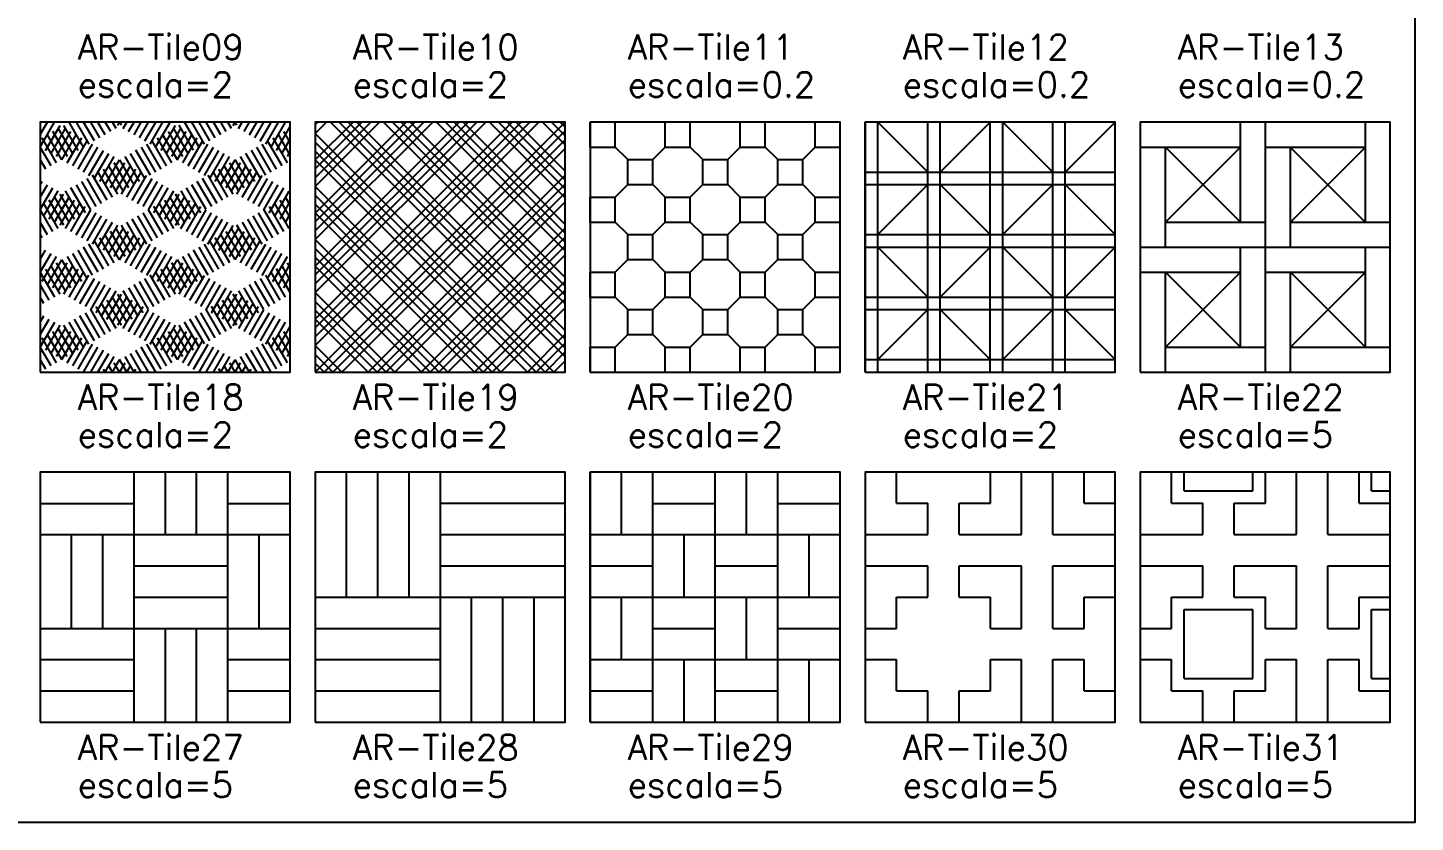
# Model space of a CAD drawing. Header units: inches. Extents: x -1 to 462, y -162 to 137.
# Drawn here: x 43.5 to 99, y -4 to 27.8 of the extents above; entities that cross this region are included whole.
import ezdxf

# ---------------------------------------------------------------- set-up
doc = ezdxf.new("R2010")
doc.units = ezdxf.units.IN
doc.header["$MEASUREMENT"] = 0
doc.layers.add('FORMATO', color=7, linetype='Continuous', plot=False)
for name, color, linetype in [('HATCH', 7, 'Continuous'), ('RECTANGLE', 7, 'Continuous'), ('TEXT', 5, 'Continuous')]:
    doc.layers.add(name, color=color, linetype=linetype)
doc.styles.add('nr', font='simplex.shx')

msp = doc.modelspace()

# ---------------------------------------------------------------- hatches: boundary and pattern name
at = {"layer": 'HATCH'}
h = msp.add_hatch(dxfattribs=at)
h.set_pattern_fill('AR-TILE18', color=256, scale=2, style=0, pattern_type=2)
h.set_pattern_definition([(120, (44, 14), (-0.2165063509461097, -0.1249999999999999), [1.154, -1.154]), (59.99999999999999, (44, 15), (-0.2165063509461096, 0.125), [1.154, -1.154])])
h.paths.add_polyline_path([(44, 14), (54, 14), (54, 24), (44, 24)])
h = msp.add_hatch(dxfattribs=at)
h.set_pattern_fill('AR-TILE19', color=256, scale=2, style=0, pattern_type=2)
h.set_pattern_definition([(45, (55, 14), (-1.060660171779821, 1.060660171779821), []), (45, (55.35355339, 14), (-1.060660171779821, 1.060660171779821), []), (45, (55.707106782, 14), (-1.060660171779821, 1.060660171779821), []), (45, (56.060660172, 14), (-1.060660171779821, 1.060660171779821), []), (135, (55, 14), (-1.060660171779821, -1.060660171779821), []), (135, (55.35355339, 14), (-1.060660171779821, -1.060660171779821), []), (135, (55.707106782, 14), (-1.060660171779821, -1.060660171779821), []), (135, (56.060660172, 14), (-1.060660171779821, -1.060660171779821), [])])
h.paths.add_polyline_path([(55, 14), (65, 14), (65, 24), (55, 24)])
h = msp.add_hatch(dxfattribs=at)
h.set_pattern_fill('AR-TILE20', color=256, scale=2, style=0, pattern_type=2)
h.set_pattern_definition([(0, (66, 14), (1.5, 1.5), [1, -2]), (0, (66, 15), (1.5, 1.5), [1, -2]), (45, (67, 15), (2.220446049250313e-16, 2.999999514133294), [0.7071, -1.4142]), (90, (66, 14), (-1.5, 1.5), [1, -2]), (90, (67, 14), (-1.5, 1.5), [1, -2]), (135, (69, 15), (-2.999999514133294, 2.220446049250313e-16), [0.7071, -1.4142])])
h.paths.add_polyline_path([(66, 14), (76, 14), (76, 24), (66, 24)])
h = msp.add_hatch(dxfattribs=at)
h.set_pattern_fill('AR-TILE21', color=256, scale=2, style=0, pattern_type=2)
h.set_pattern_definition([(0, (77, 14), (0, 2.5), []), (0, (77, 14.5), (0, 2.5), []), (45, (77.5, 14.5), (0, 4.999980334041324), [2.8284, -0.7071]), (90, (77, 14), (-2.5, 1.530757942277972e-16), []), (90, (77.5, 14), (-2.5, 1.530757942277972e-16), []), (135, (82, 14.5), (-4.999980334041325, 4.440892098500626e-16), [2.8284, -0.7071])])
h.paths.add_polyline_path([(77, 14), (87, 14), (87, 24), (77, 24)])
h = msp.add_hatch(dxfattribs=at)
h.set_pattern_fill('AR-TILE22', color=256, scale=5, style=0, pattern_type=2)
h.set_pattern_definition([(0, (88, 14), (0, 5), []), (90, (88, 14), (-5, 3.061515884555943e-16), []), (0, (88, 15), (0, 5), [-1, 4]), (0, (88, 18), (0, 5), [4, -1]), (90, (89, 14), (-5, 3.061515884555943e-16), [4, -1]), (90, (92, 14), (-5, 3.061515884555943e-16), [-1, 4]), (45, (89, 15), (-4.999244942988891, 4.999244942988891), [4.242640687, -2.82842712]), (135, (92, 15), (-4.999244942988891, -4.999244942988891), [4.242640687, -2.82842712]), (45, (94, 15), (-4.999244942988891, 4.999244942988891), [4.242640687, -2.82842712]), (135, (97, 15), (-4.999244942988891, -4.999244942988891), [4.242640687, -2.82842712])])
h.paths.add_polyline_path([(88, 14), (98, 14), (98, 24), (88, 24)])
h = msp.add_hatch(dxfattribs=at)
h.set_pattern_fill('AR-TILE27', color=256, scale=5, style=0, pattern_type=2)
h.set_pattern_definition([(0, (44, 0), (3.75, 3.75), []), (0, (44, 1.25), (3.75, 3.75), [3.75, -3.75]), (0, (44, 2.5), (3.75, 3.75), [3.75, -3.75]), (90, (44, 0), (-3.75, 3.75), []), (90, (45.25, 3.75), (-3.75, 3.75), [3.75, -3.75]), (90, (46.5, 3.75), (-3.75, 3.75), [3.75, -3.75])])
h.paths.add_polyline_path([(44, 0), (54, 0), (54, 10), (44, 10)])
h = msp.add_hatch(dxfattribs=at)
h.set_pattern_fill('AR-TILE28', color=256, scale=5, style=0, pattern_type=2)
h.set_pattern_definition([(0, (55, 0), (5, 5), []), (0, (55, 1.25), (5, 5), [5, -5]), (0, (55, 2.5), (5, 5), [5, -5]), (0, (55, 3.75), (5, 5), [5, -5]), (90, (55, 0), (-4.999999999999999, 5), []), (90, (56.25, 5), (-4.999999999999999, 5), [5, -5]), (90, (57.5, 5), (-4.999999999999999, 5), [5, -5]), (90, (58.75, 5), (-4.999999999999999, 5), [5, -5])])
h.paths.add_polyline_path([(55, 0), (65, 0), (65, 10), (55, 10)])
h = msp.add_hatch(dxfattribs=at)
h.set_pattern_fill('AR-TILE29', color=256, scale=5, style=0, pattern_type=2)
h.set_pattern_definition([(0, (66, 0), (2.5, 2.5), []), (0, (66, 1.25), (2.5, 2.5), [2.5, -2.5]), (90, (66, 0), (-2.5, 2.5), []), (90, (67.25, 2.5), (-2.5, 2.5), [2.5, -2.5])])
h.paths.add_polyline_path([(66, 0), (76, 0), (76, 10), (66, 10)])
h = msp.add_hatch(dxfattribs=at)
h.set_pattern_fill('AR-TILE30', color=256, scale=5, style=0, pattern_type=2)
h.set_pattern_definition([(0, (77, 0), (0, 7.5), [2.5, -1.25]), (0, (78.25, 1.25), (0, 7.5), [1.25, -1.25, 1.25, -3.75]), (0, (77, 2.5), (0, 7.5), [1.25, -3.75, 1.25, -1.25]), (0, (77, 3.75), (0, 7.5), [1.25, -3.75, 1.25, -1.25]), (0, (78.25, 5), (0, 7.5), [1.25, -1.25, 1.25, -3.75]), (0, (77, 6.25), (0, 7.5), [2.5, -1.25]), (90, (77, 0), (-7.5, 4.592273826833915e-16), [2.5, -1.25]), (90, (78.25, 1.25), (-7.5, 4.592273826833915e-16), [1.25, -1.25, 1.25, -3.75]), (90, (79.5, 0), (-7.5, 4.592273826833915e-16), [1.25, -3.75, 1.25, -1.25]), (90, (80.75, 0), (-7.5, 4.592273826833915e-16), [1.25, -3.75, 1.25, -1.25]), (90, (82, 1.25), (-7.5, 4.592273826833915e-16), [1.25, -1.25, 1.25, -3.75]), (90, (83.25, 0), (-7.5, 4.592273826833915e-16), [2.5, -1.25])])
h.paths.add_polyline_path([(77, 0), (87, 0), (87, 10), (77, 10)])
h = msp.add_hatch(dxfattribs=at)
h.set_pattern_fill('AR-TILE31', color=256, scale=5, style=0, pattern_type=2)
h.set_pattern_definition([(0, (88, 0), (0, 7.5), [2.5, -1.25]), (0, (89.25, 1.25), (0, 7.5), [1.25, -1.25, 1.25, -3.75]), (0, (88, 2.5), (0, 7.5), [1.25, -3.75, 1.25, -1.25]), (0, (88, 3.75), (0, 7.5), [1.25, -3.75, 1.25, -1.25]), (0, (89.25, 5), (0, 7.5), [1.25, -1.25, 1.25, -3.75]), (0, (88, 6.25), (0, 7.5), [2.5, -1.25]), (90, (88, 0), (-7.5, 4.592273826833915e-16), [2.5, -1.25]), (90, (89.25, 1.25), (-7.5, 4.592273826833915e-16), [1.25, -1.25, 1.25, -3.75]), (90, (90.5, 0), (-7.5, 4.592273826833915e-16), [1.25, -3.75, 1.25, -1.25]), (90, (91.75, 0), (-7.5, 4.592273826833915e-16), [1.25, -3.75, 1.25, -1.25]), (90, (93, 1.25), (-7.5, 4.592273826833915e-16), [1.25, -1.25, 1.25, -3.75]), (90, (94.25, 0), (-7.5, 4.592273826833915e-16), [2.5, -1.25]), (0, (89.75, 1.75), (0, 7.5), [2.75, -4.75]), (0, (89.75, 4.5), (0, 7.5), [2.75, -4.75]), (90, (89.75, 1.75), (-7.5, 4.592273826833915e-16), [2.75, -4.75]), (90, (92.5, 1.75), (-7.5, 4.592273826833915e-16), [2.75, -4.75])])
h.paths.add_polyline_path([(88, 0), (98, 0), (98, 10), (88, 10)])

# ---------------------------------------------------------------- linework, layer by layer
at = {"layer": 'FORMATO'}
msp.add_lwpolyline([(-0.9999999999999999, -4), (98.99999999999999, -4), (99, 137), (-0.9999999999999858, 137)], close=True, dxfattribs=at)
at = {"layer": 'RECTANGLE'}
for points in [[(44, 14), (54, 14), (54, 24), (44, 24)], [(55, 14), (65, 14), (65, 24), (55, 24)], [(66, 14), (76, 14), (76, 24), (66, 24)], [(77, 14), (87, 14), (87, 24), (77, 24)], [(88, 14), (98, 14), (98, 24), (88, 24)], [(44, 0), (54, 0), (54, 10), (44, 10)], [(55, 0), (65, 0), (65, 10), (55, 10)], [(66, 0), (76, 0), (76, 10), (66, 10)], [(77, 0), (87, 0), (87, 10), (77, 10)], [(88, 0), (98, 0), (98, 10), (88, 10)]]:
    msp.add_lwpolyline(points, close=True, dxfattribs=at)

# ---------------------------------------------------------------- texts
at = {"layer": 'TEXT', "style": 'nr'}
for s, p in [('AR-Tile09', (45.5, 26.5)), ('AR-Tile10', (56.5, 26.5)), ('AR-Tile11', (67.5, 26.5)), ('AR-Tile12', (78.5, 26.5)), ('AR-Tile13', (89.5, 26.5)), ('escala=2', (45.5, 25)), ('escala=2', (56.5, 25)), ('escala=0.2', (67.5, 25)), ('escala=0.2', (78.5, 25)), ('escala=0.2', (89.5, 25)), ('AR-Tile18', (45.5, 12.5)), ('AR-Tile19', (56.5, 12.5)), ('AR-Tile20', (67.5, 12.5)), ('AR-Tile21', (78.5, 12.5)), ('AR-Tile22', (89.5, 12.5)), ('escala=2', (45.5, 11)), ('escala=2', (56.5, 11)), ('escala=2', (67.5, 11)), ('escala=2', (78.5, 11)), ('escala=5', (89.5, 11)), ('AR-Tile27', (45.5, -1.5)), ('AR-Tile28', (56.5, -1.5)), ('AR-Tile29', (67.5, -1.5)), ('AR-Tile30', (78.5, -1.5)), ('AR-Tile31', (89.5, -1.5)), ('escala=5', (45.5, -3)), ('escala=5', (56.5, -3)), ('escala=5', (67.5, -3)), ('escala=5', (78.5, -3)), ('escala=5', (89.5, -3))]:
    msp.add_text(s, height=1, dxfattribs=at).set_placement(p)

doc.saveas('drawing.dxf')
